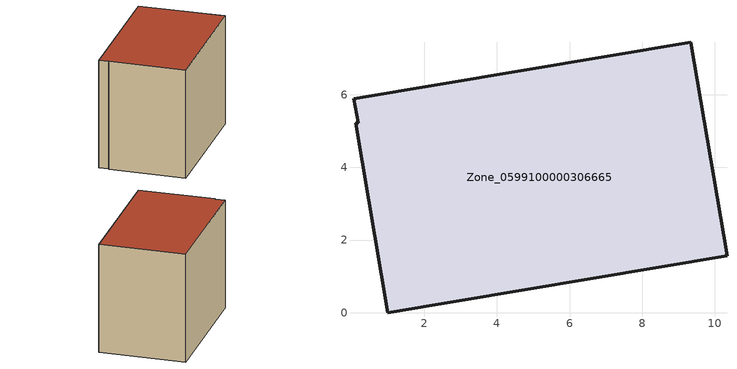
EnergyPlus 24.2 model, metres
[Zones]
Zone_0599100000306665
 floor ground (C_G): 0.05,5.89 9.34,7.45 10.33,1.57 0.99,0 0.11,5.21 0.18,5.23 z0
 wall outside (C_F): 10.33,1.57 9.34,7.45 0.05,5.89 0.18,5.23 0.11,5.21 0.99,0 10.33,1.57 z0:7.75
 roof outside (C_R): 9.34,7.45 0.05,5.89 0.18,5.23 0.11,5.21 0.99,0 10.33,1.57 z7.75
[BUILDING]
Pand.0599100000306665: North Axis=0; Terrain=City; Loads Convergence Tolerance Value=0.04; Temperature Convergence Tolerance Value=0.4; Solar Distribution=FullExterior; Maximum Number of Warmup Days=25; Minimum Number of Warmup Days=1
[Site:Location]
Rotterdam.The.Hague.AP_ZH_NLD Design_Conditions: Latitude=51.96; Longitude=4.45; Time Zone=1; Elevation=-4.5
[SITE:GROUNDTEMPERATURE:BUILDINGSURFACE]
18, 18, 18, 18, 18, 18, 18, 18, 18, 18, 18, 18
[MATERIAL] Thermal Absorptance=0.9; Solar Absorptance=0.7; Visible Absorptance=0.7
Name | Roughness | Thickness | Conductivity | Density | Specific Heat
G.TI.1975-1991 | MediumSmooth | 0.15 | 0.288461 | 540 | 1210
F.TI.1975-1991 | Rough | 0.3 | 0.230769 | 1920 | 840
R.TI.1975-1991 | MediumRough | 0.2 | 0.153846 | 1500 | 1000
[CONSTRUCTION]
C_G: G.TI.1975-1991
C_F: F.TI.1975-1991
C_R: R.TI.1975-1991
[ZONE]
Zone_0599100000306665: Type=1; Multiplier=1; Ceiling Height=Autocalculate; Volume=Autocalculate; Floor Area=autocalculate; Part of Total Floor Area=Yes
[ZONEINFILTRATION:DESIGNFLOWRATE]
Infil_Zone_0599100000306665: Zone or ZoneList or Space or SpaceList=Zone_0599100000306665; Schedule=AlwaysOn; Design Flow Rate Calculation Method=Flow/Area; Flow Rate per Floor Area=0.003; Constant Term Coefficient=1; Temperature Term Coefficient=0; Velocity Term Coefficient=0; Velocity Squared Term Coefficient=0
[HVACTEMPLATE:ZONE:IDEALLOADSAIRSYSTEM]
Zone_0599100000306665: Maximum Heating Supply Air Temperature=50; Minimum Cooling Supply Air Temperature=13; Maximum Heating Supply Air Humidity Ratio=0.0156; Minimum Cooling Supply Air Humidity Ratio=0.0077; Heating Limit=NoLimit; Cooling Limit=NoLimit; Dehumidification Control Type=ConstantSensibleHeatRatio; Cooling Sensible Heat Ratio=0.7; Dehumidification Setpoint=60; Humidification Control Type=None; Humidification Setpoint=30; Outdoor Air Method=None; Outdoor Air Flow Rate per Person=0.00944; Outdoor Air Flow Rate per Zone Floor Area=0; Outdoor Air Flow Rate per Zone=0; Demand Controlled Ventilation Type=None; Outdoor Air Economizer Type=NoEconomizer; Heat Recovery Type=None; Sensible Heat Recovery Effectiveness=0.7; Latent Heat Recovery Effectiveness=0.65
[ZONECONTROL:THERMOSTAT]
ThermostatControl_Zone_0599100000306665: Zone or ZoneList=Zone_0599100000306665; Control Type Schedule=DualSetpointControlType; Control 1=Thermostat_Zone_0599100000306665; Temperature Difference Between Cutout And Setpoint=0
[THERMOSTATSETPOINT:DUALSETPOINT]
Thermostat_Zone_0599100000306665: Heating Setpoint Temperature Schedule=HeatingSetpoint_Zone_0599100000306665; Cooling Setpoint Temperature Schedule=CoolingSetpoint_Zone_0599100000306665
[SCHEDULE:COMPACT]
HeatingSetpoint_Zone_0599100000306665: Through: 12/31, For: AllDays, Until: 24:00, 21
CoolingSetpoint_Zone_0599100000306665: Through: 12/31, For: AllDays, Until: 24:00, 24
DualSetpointControlType: Through: 12/31, For: AllDays, Until: 24:00, 4
AlwaysOn: Through: 12/31, For: AllDays, Until: 24:00, 1
